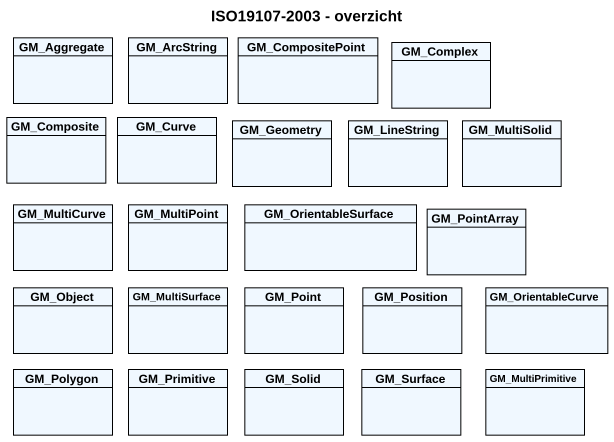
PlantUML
@startuml
title ISO19107-2003 - overzicht
hide circle
hide empty members
class GM_Aggregate #F0F8FF
class GM_ArcString #F0F8FF
class GM_CompositePoint #F0F8FF
class GM_Complex #F0F8FF
class GM_Composite #F0F8FF
class GM_Curve #F0F8FF
class GM_Geometry #F0F8FF
class GM_LineString #F0F8FF
class GM_MultiSolid #F0F8FF
class GM_MultiCurve #F0F8FF
class GM_MultiPoint #F0F8FF
class GM_OrientableSurface #F0F8FF
class GM_PointArray #F0F8FF
class GM_Object #F0F8FF
class GM_MultiSurface #F0F8FF
class GM_Point #F0F8FF
class GM_Position #F0F8FF
class GM_OrientableCurve #F0F8FF
class GM_Polygon #F0F8FF
class GM_Primitive #F0F8FF
class GM_Solid #F0F8FF
class GM_Surface #F0F8FF
class GM_MultiPrimitive #F0F8FF
@enduml
